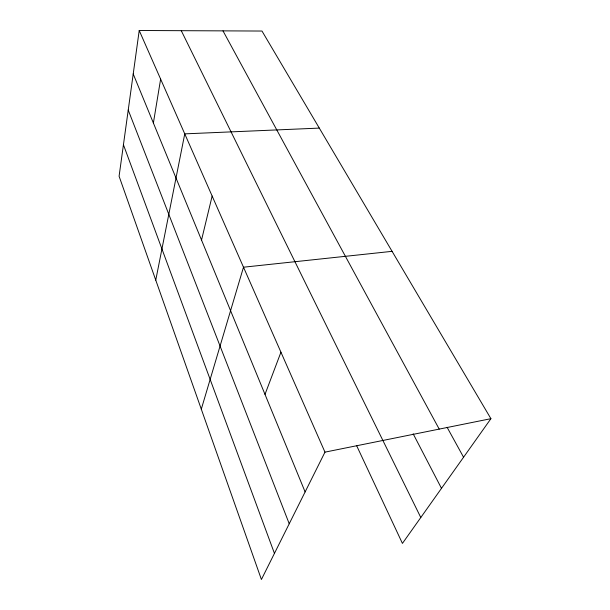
<?xml version="1.0" encoding="UTF-8"?>
<svg xmlns="http://www.w3.org/2000/svg" width="610" height="610" viewBox="0 0 610 610"><rect width="100%" height="100%" fill="white"/><g stroke="black" fill="none" stroke-linecap="round" stroke-linejoin="round"><path stroke-width="0.91" d="M139.217 30.5L119.087 176.229L261.408 579.5L324.97 452.14L139.217 30.5L261.98 31.041L490.913 418.681L402.425 543.403L356.743 445.902M153.384 123.014L160.628 79.109M155.756 280.127L184.754 133.864L319.297 128.1M201.529 240.073L212.143 196.031M201.3 409.18L243.497 267.21L392.077 251.335M264.999 394.38L280.943 352.206M324.97 452.14L490.913 418.681M447.099 427.297L463.57 457.225M222.993 30.866L439.215 429.104M413.161 433.809L441.487 488.343M181.277 30.683L420.793 517.516M133.209 73.962L305.114 491.912M128.23 110.059L289.224 523.754M123.433 144.745L274.439 553.392"/></g></svg>
